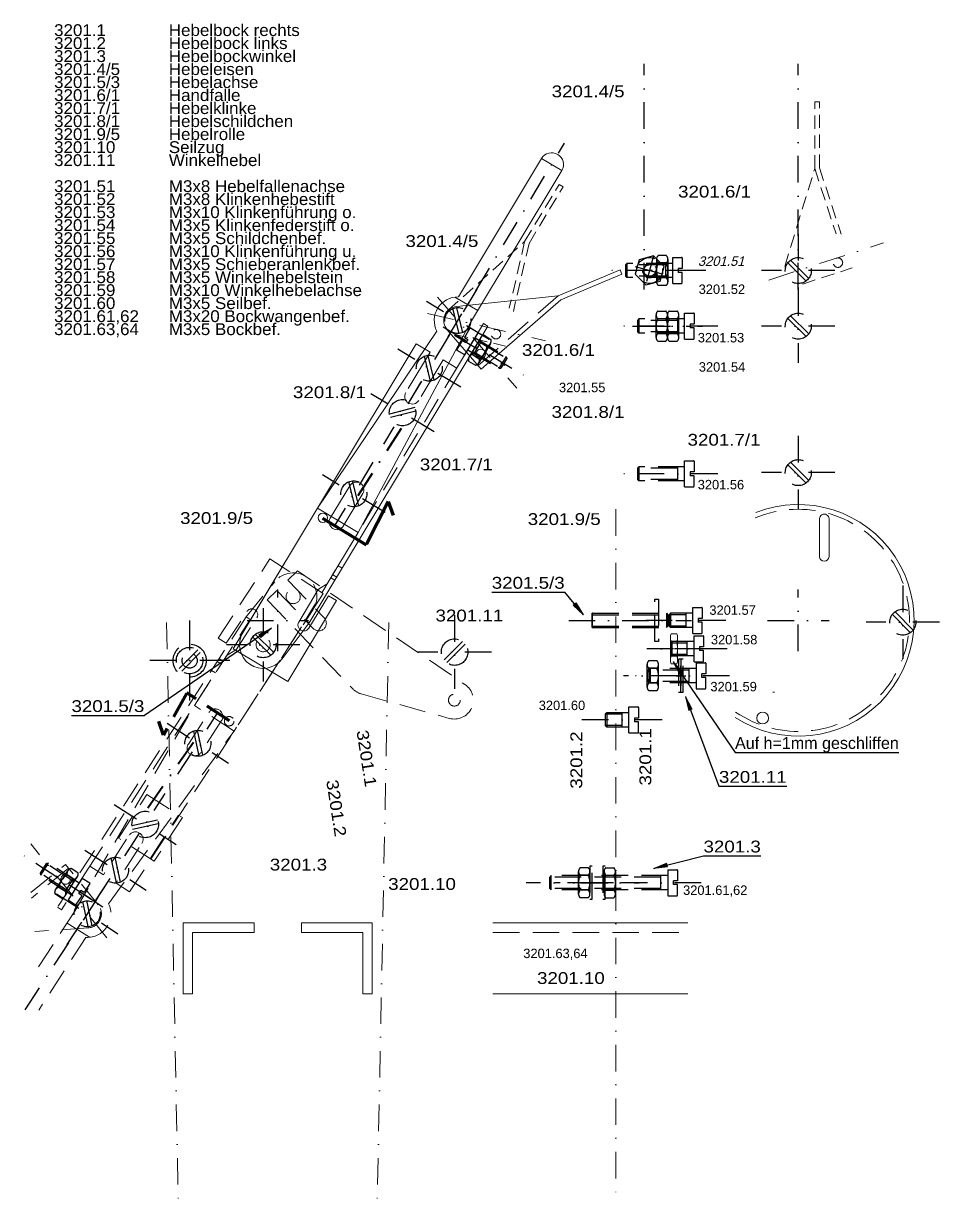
# Model space of a CAD drawing. Extents: x 1 to 449, y 1 to 296.
# Drawn here: x 255.5 to 449.2, y 33.8 to 283.4 of the extents above; entities that cross this region are included whole.
import ezdxf

# ---------------------------------------------------------------- set-up
doc = ezdxf.new("R2010")
doc.units = 0
doc.header["$LTSCALE"] = 11.230064
for name, pattern in [('DASHDOT', [1, 0.5, -0.25, 0, -0.25]), ('DASHED', [0.75, 0.5, -0.25]), ('HIDDEN', [0.375, 0.25, -0.125])]:
    doc.linetypes.add(name, pattern=pattern)
for name, color, linetype, lineweight in [('2101__ HEBELBANK', 9, 'CONTINUOUS', 18), ('3201_10 HEBELSCHILDCHEN UMGELEGT', 16, 'DASHED', 18), ('3201_10 SEILZUG', 94, 'DASHDOT', 18), ('3201_14 WINKELHEBEL UMGELEGT', 190, 'DASHED', 18), ('3201_4 HEBELEISEN', 5, 'CONTINUOUS', 18), ('3201_4 HEBELEISEN UMGELEGT', 5, 'DASHED', 18), ('3201_6 HANDFALLE', 30, 'CONTINUOUS', 18), ('3201_6 HANDFALLE ANGEZOGEN', 30, 'HIDDEN', 18), ('3201_6 HANDFALLE UMGELEGT', 30, 'DASHED', 18), ('3201_7 HEBELKLINKE', 171, 'CONTINUOUS', 18), ('3201_8 HEBELKLINKE UMGELEGT', 171, 'DASHED', 18), ('3201_9 HEBELROLLE', 134, 'CONTINUOUS', 18), ('3201__ EINZELHEBEL DE', 6, 'DASHDOT', 0), ('3201__ HEBEL DE', 7, 'CONTINUOUS', 0), ('BESCHRIFTUNG', 7, 'CONTINUOUS', 25), ('MITTELLINIEN', 5, 'DASHDOT', 25), ('STANDARD', 7, 'CONTINUOUS', 0), ('UNSICHTBARE', 92, 'DASHED', 25)]:
    doc.layers.add(name, color=color, linetype=linetype, lineweight=lineweight)
doc.styles.add('Arial', font='arial.ttf')

# ---------------------------------------------------------------- blocks, each defined once
blk = doc.blocks.new('_A322693744', base_point=(388.7, 104.67))
at = {"layer": '3201__ EINZELHEBEL DE', "linetype": 'CONTINUOUS'}
blk.add_hatch(color=172, dxfattribs=at).paths.add_polyline_path([(391.49, 105.77), (388.7, 104.67), (391.68, 105.01)])
at = {"layer": '3201__ EINZELHEBEL DE', "color": 7, "linetype": 'CONTINUOUS', "lineweight": 25}
for p, q in [((388.7, 104.67), (399.3, 107.33)), ((399.3, 107.33), (411.42, 107.33))]:
    blk.add_line(p, q, dxfattribs=at)
at = {"layer": '3201__ EINZELHEBEL DE', "color": 172, "linetype": 'CONTINUOUS', "lineweight": 0}
for p, q in [((391.49, 105.77), (388.7, 104.67)), ((388.7, 104.67), (391.68, 105.01)), ((391.68, 105.01), (391.49, 105.77))]:
    blk.add_line(p, q, dxfattribs=at)
blk = doc.blocks.new('_A322691952', base_point=(354.51, 158.33))
at = {"layer": '3201__ EINZELHEBEL DE', "linetype": 'CONTINUOUS'}
blk.add_hatch(color=172, dxfattribs=at).paths.add_polyline_path([(371.74, 160.36), (373.94, 158.33), (372.34, 160.86)])
at = {"layer": '3201__ EINZELHEBEL DE', "color": 7, "linetype": 'CONTINUOUS', "lineweight": 25}
for p in [(354.51, 163.12), (373.94, 158.33)]:
    blk.add_line(p, (369.94, 163.12), dxfattribs=at)
at = {"layer": '3201__ EINZELHEBEL DE', "color": 172, "linetype": 'CONTINUOUS', "lineweight": 0}
for p, q in [((372.34, 160.86), (371.74, 160.36)), ((371.74, 160.36), (373.94, 158.33)), ((373.94, 158.33), (372.34, 160.86))]:
    blk.add_line(p, q, dxfattribs=at)
blk = doc.blocks.new('_A322692736', base_point=(265.6, 137.04))
at = {"layer": '3201__ EINZELHEBEL DE', "linetype": 'CONTINUOUS'}
blk.add_hatch(color=172, dxfattribs=at).paths.add_polyline_path([(305.66, 153.51), (307.89, 155.52), (305.22, 154.15)])
at = {"layer": '3201__ EINZELHEBEL DE', "color": 7, "linetype": 'CONTINUOUS', "lineweight": 25}
for p in [(307.89, 155.52), (265.6, 137.04)]:
    blk.add_line(p, (281.03, 137.04), dxfattribs=at)
at = {"layer": '3201__ EINZELHEBEL DE', "color": 172, "linetype": 'CONTINUOUS', "lineweight": 0}
for p, q in [((307.89, 155.52), (305.22, 154.15)), ((305.66, 153.51), (307.89, 155.52)), ((305.22, 154.15), (305.66, 153.51))]:
    blk.add_line(p, q, dxfattribs=at)
blk = doc.blocks.new('_A322692624', base_point=(395.52, 122.06))
at = {"layer": '3201__ EINZELHEBEL DE', "linetype": 'CONTINUOUS'}
blk.add_hatch(color=172, dxfattribs=at).paths.add_polyline_path([(396.92, 138.36), (395.52, 141.01), (396.19, 138.09)])
at = {"layer": '3201__ EINZELHEBEL DE', "color": 7, "linetype": 'CONTINUOUS', "lineweight": 25}
for p, q in [((395.52, 141.01), (402.57, 122.06)), ((402.57, 122.06), (416.9, 122.06))]:
    blk.add_line(p, q, dxfattribs=at)
at = {"layer": '3201__ EINZELHEBEL DE', "color": 172, "linetype": 'CONTINUOUS', "lineweight": 0}
for p, q in [((396.92, 138.36), (395.52, 141.01)), ((395.52, 141.01), (396.19, 138.09)), ((396.19, 138.09), (396.92, 138.36))]:
    blk.add_line(p, q, dxfattribs=at)
blk = doc.blocks.new('_A322692288', base_point=(392.9, 129.23))
at = {"layer": '3201__ EINZELHEBEL DE', "linetype": 'CONTINUOUS'}
blk.add_hatch(color=172, dxfattribs=at).paths.add_polyline_path([(394.9, 146.17), (392.9, 148.41), (394.26, 145.73)])
at = {"layer": '3201__ EINZELHEBEL DE', "color": 7, "linetype": 'CONTINUOUS', "lineweight": 25}
for p, q in [((392.9, 148.41), (405.97, 129.23)), ((405.97, 129.23), (440.63, 129.23))]:
    blk.add_line(p, q, dxfattribs=at)
at = {"layer": '3201__ EINZELHEBEL DE', "color": 172, "linetype": 'CONTINUOUS', "lineweight": 0}
for p, q in [((394.9, 146.17), (392.9, 148.41)), ((392.9, 148.41), (394.26, 145.73)), ((394.26, 145.73), (394.9, 146.17))]:
    blk.add_line(p, q, dxfattribs=at)

msp = doc.modelspace()

# ---------------------------------------------------------------- linework, layer by layer
at = {"layer": '2101__ HEBELBANK'}
for p, q in [((289.24, 93.15), (304.24, 93.15)), ((289.24, 93.15), (289.24, 78.15)), ((304.24, 93.15), (304.24, 91.15)), ((314.24, 93.15), (314.24, 91.15)), ((314.24, 93.15), (329.24, 93.15)), ((329.24, 93.15), (329.24, 78.15)), ((354.75, 93.15), (395.99, 93.15)), ((291.24, 91.15), (304.24, 91.15)), ((291.24, 91.15), (291.24, 78.15)), ((314.24, 91.15), (327.24, 91.15)), ((327.24, 91.15), (327.24, 78.15)), ((289.24, 78.15), (291.24, 78.15)), ((327.24, 78.15), (329.24, 78.15)), ((354.75, 78.15), (395.99, 78.15))]:
    msp.add_line(p, q, dxfattribs=at)
at = {"layer": '2101__ HEBELBANK', "linetype": 'DASHED'}
msp.add_line((354.75, 91.15), (395.99, 91.15), dxfattribs=at)
at = {"layer": '3201_10 HEBELSCHILDCHEN UMGELEGT'}
for p, q in [((275.54, 111.09), (281.54, 120.32)), ((281.54, 120.32), (289.08, 115.42)), ((289.08, 115.42), (283.09, 106.19)), ((283.09, 106.19), (275.54, 111.09))]:
    msp.add_line(p, q, dxfattribs=at)
at = {"layer": '3201_10 HEBELSCHILDCHEN UMGELEGT', "linetype": 'DASHED'}
msp.add_line((282.25, 106.73), (288.25, 115.96), dxfattribs=at)
at = {"layer": '3201_10 SEILZUG'}
for p, q in [((380.78, 180.65), (380.78, 33.83)), ((285.74, 156.67), (288.18, 34.87)), ((332.73, 156.67), (330.27, 33.81))]:
    msp.add_line(p, q, dxfattribs=at)
at = {"layer": '3201_14 WINKELHEBEL UMGELEGT'}
for p, q in [((311.39, 165.65), (313.44, 167.62)), ((313.44, 167.62), (348.85, 143.58)), ((311.39, 165.65), (319.07, 157.65)), ((307.03, 161.47), (309.08, 163.44)), ((309.08, 163.44), (316.76, 155.44)), ((307.03, 161.47), (325.1, 142.66)), ((326.92, 141.58), (345.53, 136.41))]:
    msp.add_line(p, q, dxfattribs=at)
msp.add_circle((346.6, 140.27), 1.25, dxfattribs=at)
for centre, radius, start, end in [((317.92, 156.54), 1.6, 223.8478, 403.8478), ((327.99, 145.43), 4, 223.8478, 254.4942), ((346.6, 140.27), 4, 254.4942, 415.8241)]:
    msp.add_arc(centre, radius, start, end, dxfattribs=at)
at = {"layer": '3201_4 HEBELEISEN'}
for p, q in [((347.44, 225.58), (365.04, 254.86)), ((365.04, 254.86), (369.32, 252.29)), ((350.01, 220.15), (369.32, 252.29)), ((351.55, 222.72), (346.67, 225.53)), ((350.01, 220.15), (326.23, 175.72)), ((342.9, 218.31), (317.66, 180.87)), ((299.8, 151.15), (317.66, 180.87)), ((317.66, 180.87), (326.23, 175.72)), ((326.23, 175.72), (319.71, 164.86)), ((319.71, 164.86), (318.06, 163.86)), ((317.82, 163.66), (313.7, 156.8)), ((319.96, 162.37), (315.84, 155.51)), ((319.96, 162.37), (321.68, 161.34)), ((321.68, 161.34), (311.37, 144.2)), ((299.8, 151.15), (311.37, 144.2))]:
    msp.add_line(p, q, dxfattribs=at)
for centre, radius, start, end in [((367.18, 253.58), 2.5, 329.0006, 509.0006), ((347.35, 220.58), 5, 89.0006, 206.992), ((318.59, 163), 1.01, 121.2417, 139.4356), ((314.77, 156.16), 1.25, 149.0006, 329.0006)]:
    msp.add_arc(centre, radius, start, end, dxfattribs=at)
at = {"layer": '3201_4 HEBELEISEN UMGELEGT'}
for p, q in [((296.66, 153.39), (307.56, 170.16)), ((318.88, 162.81), (307.56, 170.16)), ((318.88, 162.81), (299.99, 133.73)), ((298.34, 152.3), (302.7, 159.01)), ((300.44, 150.94), (304.8, 157.65)), ((298.34, 152.3), (296.66, 153.39)), ((291.61, 139.17), (298.51, 149.8)), ((298.51, 149.8), (300.19, 150.74)), ((266.3, 95.61), (291.61, 139.17)), ((299.99, 133.73), (291.61, 139.17)), ((273.47, 97.2), (299.99, 133.73)), ((266.3, 95.61), (257.79, 82.5)), ((264.66, 93.09), (269.45, 90.11)), ((268.67, 90.09), (258.68, 74.7))]:
    msp.add_line(p, q, dxfattribs=at)
for centre, radius, start, end in [((303.75, 158.33), 1.25, 327.0006, 507.0006), ((299.69, 151.62), 1.01, 299.2417, 317.4356), ((268.94, 95.08), 5, 267.0006, 384.992)]:
    msp.add_arc(centre, radius, start, end, dxfattribs=at)
at = {"layer": '3201_6 HANDFALLE'}
for p, q in [((368.59, 225.79), (381.65, 231.33)), ((369.12, 224.93), (382.05, 230.41)), ((381.65, 231.33), (382.05, 230.41)), ((347.04, 223.56), (368.59, 225.79)), ((369.12, 224.93), (352.3, 210.31)), ((345.09, 218.61), (352.3, 210.31))]:
    msp.add_line(p, q, dxfattribs=at)
at = {"layer": '3201_6 HANDFALLE', "linetype": 'DASHDOT'}
msp.add_line((343.04, 225.54), (359.81, 206.25), dxfattribs=at)
at = {"layer": '3201_6 HANDFALLE', "linetype": 'DASHED'}
msp.add_line((351.65, 211.06), (368.59, 225.79), dxfattribs=at)
at = {"layer": '3201_6 HANDFALLE'}
msp.add_circle((352.17, 213.5), 1, dxfattribs=at)
msp.add_arc((347.35, 220.58), 3, 95.9035, 220.9977, dxfattribs=at)
at = {"layer": '3201_6 HANDFALLE ANGEZOGEN'}
for p, q in [((422.85, 252.73), (422.85, 266.84)), ((422.85, 266.84), (423.85, 266.84)), ((423.85, 252.89), (423.85, 266.84)), ((416.48, 232.03), (422.85, 252.73)), ((422.85, 252.73), (427.33, 238.95)), ((423.85, 252.89), (428.42, 238.84)), ((361.47, 237.28), (368.74, 249.37)), ((362.41, 236.9), (369.59, 248.86)), ((368.74, 249.37), (369.59, 248.86)), ((345.35, 222.81), (361.47, 237.28)), ((361.47, 237.28), (358.21, 223.16)), ((362.41, 236.9), (359.08, 222.5)), ((420.28, 228.29), (430.74, 231.69)), ((346.68, 217.65), (357.39, 215.18))]:
    msp.add_line(p, q, dxfattribs=at)
at = {"layer": '3201_6 HANDFALLE ANGEZOGEN', "linetype": 'DASHDOT'}
for p, q in [((413.09, 229.11), (437.41, 237.01)), ((340.94, 222.06), (365.85, 216.3))]:
    msp.add_line(p, q, dxfattribs=at)
at = {"layer": '3201_6 HANDFALLE ANGEZOGEN'}
for centre in [(427.74, 232.82), (355.41, 217.69)]:
    msp.add_circle(centre, 1, dxfattribs=at)
at = {"layer": '3201_6 HANDFALLE UMGELEGT', "linetype": 'DASHDOT'}
msp.add_line((273.08, 89.97), (256.99, 109.84), dxfattribs=at)
at = {"layer": '3201_6 HANDFALLE UMGELEGT'}
for p, q in [((257.02, 99.59), (264.35, 105.52)), ((271.27, 96.97), (264.35, 105.52)), ((269.14, 92.09), (257.87, 91.32))]:
    msp.add_line(p, q, dxfattribs=at)
at = {"layer": '3201_6 HANDFALLE UMGELEGT', "linetype": 'DASHED'}
msp.add_line((264.98, 104.74), (257.15, 98.4), dxfattribs=at)
at = {"layer": '3201_6 HANDFALLE UMGELEGT'}
msp.add_circle((264.36, 102.32), 1, dxfattribs=at)
msp.add_arc((268.94, 95.08), 3, 273.9035, 398.9977, dxfattribs=at)
at = {"layer": '3201_7 HEBELKLINKE'}
for p, q in [((347.51, 211.14), (352.79, 219.93)), ((352.79, 219.93), (353.65, 219.41)), ((315.92, 156.63), (353.65, 219.41)), ((338.55, 215.65), (301.86, 154.58)), ((341.48, 213.9), (338.55, 215.65)), ((336.84, 206.19), (341.48, 213.9)), ((339.58, 204.54), (344.22, 212.25)), ((344.22, 212.25), (347.12, 210.5)), ((320.36, 178.76), (324.48, 185.61)), ((327.22, 183.97), (323.1, 177.11)), ((320.86, 166.79), (321.72, 166.27)), ((315.92, 156.63), (310.14, 148.98))]:
    msp.add_line(p, q, dxfattribs=at)
at = {"layer": '3201_7 HEBELKLINKE', "linetype": 'DASHED'}
for p, q in [((347.51, 211.14), (315.07, 157.14)), ((322.02, 168.71), (322.88, 168.2)), ((320.47, 166.14), (321.33, 165.63)), ((315.07, 157.14), (315.92, 156.63))]:
    msp.add_line(p, q, dxfattribs=at)
at = {"layer": '3201_7 HEBELKLINKE', "linetype": 'DASHDOT', "lineweight": 40}
msp.add_line((335.34, 197.75), (325.71, 182.83), dxfattribs=at)
at = {"layer": '3201_7 HEBELKLINKE', "color": 175, "lineweight": 100}
for p, q in [((328.01, 173.29), (332.57, 182.29)), ((332.57, 182.29), (333.62, 179.43)), ((318.71, 178.74), (327.91, 173.12))]:
    msp.add_line(p, q, dxfattribs=at)
at = {"layer": '3201_7 HEBELKLINKE'}
msp.add_circle((318.77, 178.84), 1, dxfattribs=at)
for centre, radius, start, end in [((337.7, 204.51), 1.6, 148.9712, 328.9712), ((333.27, 195.2), 5, 182.805, 182.8092), ((325.85, 184.79), 1.6, 329.03, 509.03), ((321.73, 177.93), 1.6, 149.03, 329.03), ((306.15, 152), 5.01, 149.0006, 322.915)]:
    msp.add_arc(centre, radius, start, end, dxfattribs=at)
at = {"layer": '3201_8 HEBELKLINKE UMGELEGT'}
for p, q in [((302.58, 157.89), (308.62, 165.33)), ((302.58, 157.89), (262.68, 96.46)), ((277.9, 99.7), (316.71, 159.45)), ((297.29, 147.92), (296.45, 148.46)), ((290.33, 130.97), (294.69, 137.68)), ((297.37, 135.93), (293.01, 129.23)), ((277.26, 110.84), (272.36, 103.3)), ((279.95, 109.1), (275.04, 101.55)), ((272.36, 103.3), (269.51, 105.14)), ((269.1, 104.51), (263.52, 95.92)), ((275.04, 101.55), (277.9, 99.7)), ((263.52, 95.92), (262.68, 96.46))]:
    msp.add_line(p, q, dxfattribs=at)
at = {"layer": '3201_8 HEBELKLINKE UMGELEGT', "linetype": 'DASHED'}
for p, q in [((269.1, 104.51), (303.42, 157.35)), ((303.42, 157.35), (302.58, 157.89)), ((297.7, 148.54), (296.86, 149.09)), ((296.06, 146.03), (295.23, 146.57))]:
    msp.add_line(p, q, dxfattribs=at)
at = {"layer": '3201_8 HEBELKLINKE UMGELEGT', "color": 175, "lineweight": 100}
for p, q in [((289.92, 141.67), (285.04, 132.83)), ((299.02, 135.89), (290.02, 141.83)), ((285.04, 132.83), (284.1, 135.72))]:
    msp.add_line(p, q, dxfattribs=at)
at = {"layer": '3201_8 HEBELKLINKE UMGELEGT', "linetype": 'DASHDOT', "lineweight": 40}
msp.add_line((281.73, 117.48), (291.88, 132.05), dxfattribs=at)
at = {"layer": '3201_8 HEBELKLINKE UMGELEGT'}
for centre, radius in [((312.51, 162.18), 1.5), ((306.15, 152), 1.5), ((298.96, 135.8), 1)]:
    msp.add_circle(centre, radius, dxfattribs=at)
for centre, radius, start, end in [((312.51, 162.18), 5.01, 327.0006, 500.915), ((296.03, 136.81), 1.6, 327.03, 507.03), ((291.67, 130.1), 1.6, 147.03, 327.03), ((283.89, 119.95), 5, 0.805, 0.8092), ((279.15, 110.81), 1.6, 326.9712, 506.9712)]:
    msp.add_arc(centre, radius, start, end, dxfattribs=at)
at = {"layer": '3201_9 HEBELROLLE'}
for p, q in [((423.84, 178.64), (423.85, 170.64)), ((425.85, 178.64), (425.85, 170.64))]:
    msp.add_line(p, q, dxfattribs=at)
msp.add_circle((411.82, 136.48), 1.25, dxfattribs=at)
for centre, radius, start, end in [((419.35, 157.15), 24.5, 236.9384, 471.4836), ((424.85, 178.64), 1, 359.9765, 540.0247), ((424.85, 170.64), 1, 180.0247, 359.9765)]:
    msp.add_arc(centre, radius, start, end, dxfattribs=at)
at = {"layer": '3201_9 HEBELROLLE', "linetype": 'DASHED'}
msp.add_arc((419.35, 157.15), 23.5, 235.6742, 472.7478, dxfattribs=at)
at = {"layer": '3201__ HEBEL DE'}
msp.add_line((414.32, 141.96), (413.95, 141.98), dxfattribs=at)
at = {"layer": 'MITTELLINIEN'}
for p, q in [((386.78, 227.15), (386.78, 274.88)), ((419.35, 227.15), (419.35, 274.88)), ((345.29, 217.15), (369.88, 258.07)), ((419.35, 238.9), (419.35, 223.4)), ((388.72, 234.24), (387.08, 228.1)), ((399.78, 231.17), (377.78, 231.17)), ((396.78, 231.17), (384.38, 231.17)), ((384.83, 231.99), (390.97, 230.35)), ((427.1, 231.14), (411.6, 231.14)), ((351.34, 227.22), (343.36, 213.93)), ((419.35, 227.15), (419.35, 211.65)), ((353.99, 216.58), (340.71, 224.57)), ((345.29, 217.15), (337.31, 203.86)), ((344.22, 219.25), (361.36, 208.95)), ((346.66, 217.49), (357.29, 211.11)), ((402.31, 219.4), (380.31, 219.4)), ((384.28, 219.4), (396.68, 219.4)), ((386.68, 219.4), (399.08, 219.4)), ((427.1, 219.4), (411.6, 219.4)), ((347.94, 206.51), (334.66, 214.5)), ((339.65, 207.77), (331.62, 194.39)), ((342.32, 197.06), (328.95, 205.1)), ((419.35, 196.15), (419.35, 180.65)), ((329.33, 190.58), (321.34, 177.29)), ((331.98, 179.94), (318.69, 187.92)), ((402.31, 188.15), (380.31, 188.15)), ((427.1, 188.4), (411.6, 188.4)), ((309.24, 150.65), (309.24, 163.65)), ((419.35, 150.65), (419.35, 163.65)), ((441.45, 164.51), (441.45, 149.01)), ((306.15, 159.75), (306.15, 144.25)), ((346.65, 158.23), (346.65, 142.63)), ((290.6, 157.14), (290.6, 140.14)), ((290.6, 156.44), (290.6, 140.84)), ((302.74, 157.15), (315.74, 157.15)), ((370.78, 157.15), (396.78, 157.15)), ((404.03, 157.15), (387.03, 157.15)), ((390.58, 157.15), (388.18, 157.15)), ((412.85, 157.15), (425.85, 157.15)), ((449.2, 156.76), (433.7, 156.76)), ((313.9, 152), (298.4, 152)), ((354.45, 150.43), (338.85, 150.43)), ((404.31, 151.15), (387.31, 151.15)), ((398.81, 151.15), (387.31, 151.15)), ((299.1, 148.64), (282.1, 148.64)), ((298.4, 148.64), (282.8, 148.64)), ((394.78, 145.43), (382.38, 145.43)), ((404.78, 145.43), (382.78, 145.43)), ((393.53, 145.43), (395.03, 145.43)), ((394.03, 145.43), (395.53, 145.43)), ((288.13, 124.64), (296.58, 137.64)), ((285.85, 135.37), (298.85, 126.92)), ((390.53, 136.08), (373.53, 136.08)), ((276.96, 107.43), (285.45, 120.52)), ((274.66, 118.22), (287.75, 109.73)), ((270.71, 97.81), (279.15, 110.81)), ((272.25, 96.51), (255.48, 107.4)), ((268.43, 108.53), (281.43, 100.09)), ((269.74, 98.14), (259.34, 104.89)), ((264.72, 88.58), (273.16, 101.58)), ((398.78, 101.65), (361.78, 101.65)), ((380.28, 101.65), (367.88, 101.65)), ((373.28, 101.65), (385.68, 101.65)), ((376.28, 101.65), (374.78, 101.65)), ((377.53, 101.65), (379.03, 101.65)), ((271.12, 98.44), (255.51, 74.41)), ((262.44, 99.3), (275.44, 90.86))]:
    msp.add_line(p, q, dxfattribs=at)
at = {"layer": 'STANDARD'}
for p, q in [((392.31, 153.53), (392.31, 148.76)), ((393.66, 154.32), (392.46, 154.32)), ((393.66, 152.73), (392.46, 152.73)), ((393.81, 153.53), (393.81, 148.76)), ((393.66, 149.56), (392.46, 149.56)), ((393.66, 147.97), (392.46, 147.97))]:
    msp.add_line(p, q, dxfattribs=at)
for centre, radius, start, end in [((394.48, 153.53), 2.18, 158.6055, 201.3945), ((400.79, 151.15), 8.48, 169.2087, 190.7913), ((391.63, 153.53), 2.18, 338.6055, 381.3945), ((385.32, 151.15), 8.48, 349.2087, 370.7913), ((394.48, 148.76), 2.18, 158.6055, 201.3945), ((391.63, 148.76), 2.18, 338.6055, 381.3945)]:
    msp.add_arc(centre, radius, start, end, dxfattribs=at)
at = {"layer": 'UNSICHTBARE'}
for p, q in [((383.08, 232.67), (382.78, 232.36)), ((391.28, 232.36), (382.78, 232.36)), ((382.78, 232.36), (382.78, 229.97)), ((392.78, 232.67), (383.08, 232.67)), ((383.08, 232.67), (383.08, 229.67)), ((385.66, 233.41), (384.83, 230.35)), ((388.72, 234.24), (385.66, 233.41)), ((390.97, 231.99), (388.72, 234.24)), ((389.38, 233.55), (389.38, 228.79)), ((391.43, 234.34), (389.73, 234.34)), ((391.43, 232.76), (389.73, 232.76)), ((391.28, 232.67), (391.28, 229.67)), ((391.78, 233.55), (391.78, 228.79)), ((392.78, 233.92), (394.68, 233.92)), ((392.78, 228.42), (392.78, 233.92)), ((394.78, 233.82), (394.78, 231.57)), ((421.01, 228.92), (417.16, 232.77)), ((421.58, 229.48), (417.73, 233.33)), ((391.28, 229.97), (382.78, 229.97)), ((383.08, 229.67), (382.78, 229.97)), ((392.78, 229.67), (383.08, 229.67)), ((384.83, 230.35), (387.08, 228.1)), ((390.15, 228.92), (390.97, 231.99)), ((394.78, 231.57), (393.93, 231.57)), ((393.93, 231.57), (393.93, 230.77)), ((394.78, 230.77), (393.93, 230.77)), ((394.78, 228.52), (394.78, 230.77)), ((387.08, 228.1), (390.15, 228.92)), ((391.43, 229.58), (389.73, 229.58)), ((391.43, 227.99), (389.73, 227.99)), ((392.78, 228.42), (394.68, 228.42)), ((347.63, 217.81), (346.31, 223.09)), ((348.4, 218), (347.09, 223.28)), ((389.63, 222.57), (391.33, 222.57)), ((392.03, 222.57), (393.73, 222.57)), ((395.31, 222.15), (397.21, 222.15)), ((395.31, 216.65), (395.31, 222.15)), ((385.61, 220.9), (385.31, 220.59)), ((393.81, 220.59), (385.31, 220.59)), ((385.31, 220.59), (385.31, 218.2)), ((395.31, 220.9), (385.61, 220.9)), ((385.61, 220.9), (385.61, 217.9)), ((389.28, 217.01), (389.28, 221.78)), ((389.63, 220.98), (391.33, 220.98)), ((391.68, 217.01), (391.68, 221.78)), ((391.68, 217.01), (391.68, 221.78)), ((392.03, 220.98), (393.73, 220.98)), ((393.81, 220.9), (393.81, 217.9)), ((394.08, 217.01), (394.08, 221.78)), ((397.31, 219.8), (396.46, 219.8)), ((396.46, 219.8), (396.46, 219)), ((397.31, 222.05), (397.31, 219.8)), ((421.01, 217.17), (417.16, 221.02)), ((421.58, 217.74), (417.73, 221.58)), ((349.87, 218.95), (348.71, 217.02)), ((348.8, 213.29), (351.63, 218)), ((351.63, 218), (350, 218.98)), ((352.88, 217.46), (354.34, 216.58)), ((393.81, 218.2), (385.31, 218.2)), ((385.61, 217.9), (385.31, 218.2)), ((395.31, 217.9), (385.61, 217.9)), ((389.63, 217.81), (391.33, 217.81)), ((392.03, 217.81), (393.73, 217.81)), ((397.31, 219), (396.46, 219)), ((397.31, 216.75), (397.31, 219)), ((347.14, 214.4), (348.3, 216.33)), ((348.3, 216.33), (349.03, 215.9)), ((348.71, 217.02), (349.44, 216.58)), ((349.44, 216.58), (349.03, 215.9)), ((352.17, 216.96), (349.72, 212.87)), ((352.28, 216.16), (350.73, 213.59)), ((350.99, 216.93), (357.58, 212.97)), ((354.23, 215.72), (351.78, 211.64)), ((352.06, 216.1), (353.52, 215.22)), ((352.12, 215.9), (357.69, 212.55)), ((389.63, 216.22), (391.33, 216.22)), ((392.03, 216.22), (393.73, 216.22)), ((395.31, 216.65), (397.21, 216.65)), ((341.58, 207.74), (340.26, 213.02)), ((342.35, 207.93), (341.04, 213.21)), ((348.8, 213.29), (347.17, 214.27)), ((349.44, 214.36), (356.04, 210.4)), ((350.43, 213.37), (351.88, 212.5)), ((350.89, 213.85), (356.46, 210.5)), ((357.58, 212.97), (356.04, 210.4)), ((357.69, 212.55), (356.46, 210.5)), ((357.58, 212.97), (357.69, 212.55)), ((349.61, 212.01), (351.07, 211.14)), ((356.04, 210.4), (356.46, 210.5)), ((338.26, 202.15), (332.88, 200.8)), ((338.45, 201.37), (333.07, 200.03)), ((395.31, 190.9), (397.21, 190.9)), ((395.31, 185.4), (395.31, 190.9)), ((397.31, 190.8), (397.31, 188.55)), ((421.01, 186.17), (417.16, 190.02)), ((421.58, 186.74), (417.73, 190.58)), ((385.61, 189.65), (385.31, 189.34)), ((393.81, 189.34), (385.31, 189.34)), ((385.31, 189.34), (385.31, 186.95)), ((395.31, 189.65), (385.61, 189.65)), ((385.61, 189.65), (385.61, 186.65)), ((393.81, 189.65), (393.81, 186.65)), ((397.31, 188.55), (396.46, 188.55)), ((396.46, 188.55), (396.46, 187.75)), ((397.31, 187.75), (396.46, 187.75)), ((397.31, 185.5), (397.31, 187.75)), ((325.61, 181.17), (324.3, 186.45)), ((326.39, 181.36), (325.07, 186.64)), ((393.81, 186.95), (385.31, 186.95)), ((385.61, 186.65), (385.31, 186.95)), ((395.31, 186.65), (385.61, 186.65)), ((395.31, 185.4), (397.21, 185.4)), ((388.98, 161.65), (389.78, 161.65)), ((388.98, 152.65), (388.98, 161.65)), ((389.78, 161.65), (389.78, 152.65)), ((397.03, 159.9), (398.93, 159.9)), ((397.03, 154.4), (397.03, 159.9)), ((399.03, 159.8), (399.03, 157.55)), ((375.78, 158.65), (375.88, 158.65)), ((375.78, 155.65), (375.78, 158.65)), ((375.78, 158.65), (391.47, 158.65)), ((375.78, 158.65), (375.78, 155.65)), ((375.78, 158.55), (375.78, 157.55)), ((375.78, 158.34), (391.78, 158.34)), ((375.78, 157.55), (375.78, 156.75)), ((391.47, 158.65), (391.47, 155.65)), ((391.47, 158.65), (391.78, 158.34)), ((391.78, 158.34), (391.78, 155.95)), ((392.33, 158.65), (392.03, 158.34)), ((395.53, 158.34), (392.03, 158.34)), ((392.03, 158.34), (392.03, 155.95)), ((397.03, 158.65), (392.33, 158.65)), ((392.33, 158.65), (392.33, 155.65)), ((395.53, 158.65), (395.53, 155.65)), ((399.03, 157.55), (398.18, 157.55)), ((398.18, 157.55), (398.18, 156.75)), ((443.11, 154.53), (439.27, 158.38)), ((443.68, 155.1), (439.83, 158.95)), ((375.78, 155.75), (375.78, 156.75)), ((375.78, 155.95), (391.78, 155.95)), ((375.78, 155.65), (375.88, 155.65)), ((375.78, 155.65), (391.47, 155.65)), ((391.47, 155.65), (391.78, 155.95)), ((395.53, 155.95), (392.03, 155.95)), ((392.33, 155.65), (392.03, 155.95)), ((397.03, 155.65), (392.33, 155.65)), ((399.03, 156.75), (398.18, 156.75)), ((399.03, 154.5), (399.03, 156.75)), ((307.81, 149.77), (303.96, 153.62)), ((308.38, 150.34), (304.53, 154.19)), ((348.34, 152.69), (344.42, 148.78)), ((389.78, 152.65), (388.98, 152.65)), ((392.61, 152.65), (392.31, 152.34)), ((395.81, 152.34), (392.31, 152.34)), ((392.31, 152.34), (392.31, 149.95)), ((397.31, 152.65), (392.61, 152.65)), ((392.61, 152.65), (392.61, 149.65)), ((395.81, 152.65), (395.81, 149.65)), ((397.03, 154.4), (398.93, 154.4)), ((397.31, 153.9), (399.21, 153.9)), ((397.31, 148.4), (397.31, 153.9)), ((399.31, 153.8), (399.31, 151.55)), ((292.3, 150.9), (288.38, 146.98)), ((292.86, 150.34), (288.94, 146.42)), ((348.91, 152.13), (344.99, 148.21)), ((395.81, 149.95), (392.31, 149.95)), ((392.61, 149.65), (392.31, 149.95)), ((399.31, 151.55), (398.46, 151.55)), ((398.46, 151.55), (398.46, 150.75)), ((399.31, 150.75), (398.46, 150.75)), ((399.31, 148.5), (399.31, 150.75)), ((387.38, 143.05), (387.38, 147.81)), ((389.43, 148.61), (387.73, 148.61)), ((389.78, 143.05), (389.78, 147.81)), ((397.31, 149.65), (392.61, 149.65)), ((394.53, 148.93), (394.03, 148.93)), ((394.03, 148.93), (394.03, 141.93)), ((395.03, 148.93), (394.53, 148.93)), ((394.53, 148.93), (394.53, 141.93)), ((394.53, 141.93), (394.53, 148.93)), ((395.03, 141.93), (395.03, 148.93)), ((397.31, 148.4), (399.21, 148.4)), ((397.78, 148.18), (399.68, 148.18)), ((397.78, 148.18), (397.78, 142.68)), ((399.78, 148.08), (399.78, 145.83)), ((389.43, 147.02), (387.73, 147.02)), ((388.08, 146.93), (387.78, 146.62)), ((396.28, 146.62), (387.78, 146.62)), ((387.78, 144.24), (387.78, 146.62)), ((397.78, 146.93), (388.08, 146.93)), ((388.08, 143.93), (388.08, 146.93)), ((396.28, 143.93), (396.28, 146.93)), ((399.78, 145.83), (398.93, 145.83)), ((398.93, 145.03), (398.93, 145.83)), ((399.78, 145.03), (398.93, 145.03)), ((399.78, 142.78), (399.78, 145.03)), ((389.43, 143.84), (387.73, 143.84)), ((396.28, 144.24), (387.78, 144.24)), ((388.08, 143.93), (387.78, 144.24)), ((397.78, 143.93), (388.08, 143.93)), ((397.78, 142.68), (399.68, 142.68)), ((389.43, 142.26), (387.73, 142.26)), ((394.03, 141.93), (394.53, 141.93)), ((394.53, 141.93), (395.03, 141.93)), ((378.83, 137.58), (378.53, 137.27)), ((383.53, 137.58), (378.83, 137.58)), ((378.83, 137.58), (378.83, 134.58)), ((382.03, 137.58), (382.03, 134.58)), ((383.53, 138.83), (385.43, 138.83)), ((383.53, 133.33), (383.53, 138.83)), ((385.53, 138.73), (385.53, 136.48)), ((382.03, 137.27), (378.53, 137.27)), ((378.53, 137.27), (378.53, 134.88)), ((382.03, 134.88), (378.53, 134.88)), ((378.83, 134.58), (378.53, 134.88)), ((385.53, 136.48), (384.68, 136.48)), ((384.68, 136.48), (384.68, 135.68)), ((385.53, 135.68), (384.68, 135.68)), ((385.53, 133.43), (385.53, 135.68)), ((291.39, 133.75), (292.52, 128.43)), ((292.17, 133.92), (293.31, 128.6)), ((383.53, 134.58), (378.83, 134.58)), ((383.53, 133.33), (385.43, 133.33)), ((278.38, 113.78), (283.8, 114.94)), ((278.55, 113), (283.97, 114.15)), ((259.02, 103.68), (260.32, 105.68)), ((259.11, 103.25), (260.75, 105.77)), ((260.75, 105.77), (260.32, 105.68)), ((265.77, 102.14), (260.32, 105.68)), ((267.2, 101.58), (260.75, 105.77)), ((273.96, 106.91), (275.09, 101.59)), ((274.75, 107.08), (275.88, 101.76)), ((375.28, 105.15), (375.28, 98.15)), ((375.78, 105.15), (375.28, 105.15)), ((375.78, 98.15), (375.78, 105.15)), ((378.53, 105.15), (378.03, 105.15)), ((378.03, 105.15), (378.03, 98.15)), ((378.53, 98.15), (378.53, 105.15)), ((264.47, 100.14), (259.02, 103.68)), ((259.11, 103.25), (259.02, 103.68)), ((265.56, 99.06), (259.11, 103.25)), ((262.23, 100.17), (264.83, 104.17)), ((264.24, 98.87), (266.84, 102.86)), ((264.31, 99.88), (265.94, 102.39)), ((266.11, 102.39), (264.69, 103.31)), ((267.88, 102.63), (264.88, 98.01)), ((266.98, 103.72), (265.55, 104.64)), ((267.88, 102.63), (269.47, 101.59)), ((367.08, 103.15), (366.78, 102.84)), ((390.28, 102.84), (366.78, 102.84)), ((366.78, 100.45), (366.78, 102.84)), ((391.78, 103.15), (367.08, 103.15)), ((367.08, 100.15), (367.08, 103.15)), ((372.88, 99.26), (372.88, 104.03)), ((374.93, 104.82), (373.23, 104.82)), ((374.93, 103.23), (373.23, 103.23)), ((375.28, 99.26), (375.28, 104.03)), ((378.28, 104.03), (378.28, 99.26)), ((378.63, 104.82), (380.33, 104.82)), ((378.63, 103.23), (380.33, 103.23)), ((380.68, 104.03), (380.68, 99.26)), ((390.28, 100.15), (390.28, 103.15)), ((391.78, 104.4), (393.68, 104.4)), ((391.78, 104.4), (391.78, 98.9)), ((393.78, 104.3), (393.78, 102.05)), ((264.38, 99.72), (262.96, 100.65)), ((267.13, 99.36), (267.56, 100.03)), ((268.28, 99.57), (267.56, 100.03)), ((269.5, 101.45), (268.28, 99.57)), ((390.28, 100.45), (366.78, 100.45)), ((367.08, 100.15), (366.78, 100.45)), ((391.78, 100.15), (367.08, 100.15)), ((374.93, 100.06), (373.23, 100.06)), ((378.63, 100.06), (380.33, 100.06)), ((393.78, 102.05), (392.93, 102.05)), ((392.93, 101.25), (392.93, 102.05)), ((393.78, 101.25), (392.93, 101.25)), ((393.78, 99), (393.78, 101.25)), ((263.52, 98.39), (262.09, 99.32)), ((264.88, 98.01), (266.48, 96.98)), ((266.61, 97.01), (267.84, 98.89)), ((267.84, 98.89), (267.13, 99.36)), ((267.97, 97.69), (269.1, 92.37)), ((268.76, 97.86), (269.89, 92.53)), ((374.93, 98.47), (373.23, 98.47)), ((375.28, 98.15), (375.78, 98.15)), ((378.03, 98.15), (378.53, 98.15)), ((378.63, 98.47), (380.33, 98.47)), ((391.78, 98.9), (393.68, 98.9))]:
    msp.add_line(p, q, dxfattribs=at)
for centre, radius in [((387.9, 231.17), 2.75), ((387.9, 231.17), 1.23), ((419.35, 231.14), 2.75), ((347.35, 220.58), 2.75), ((419.35, 219.4), 2.75), ((341.3, 210.51), 2.75), ((335.64, 201.08), 2.8), ((419.35, 188.4), 2.75), ((325.33, 183.93), 2.75), ((441.45, 156.76), 2.75), ((306.15, 152), 2.75), ((346.65, 150.43), 2.8), ((290.6, 148.64), 3.5), ((290.6, 148.64), 2.8), ((290.6, 148.64), 1.6), ((292.35, 131.14), 2.75), ((281.2, 113.97), 2.8), ((274.93, 104.31), 2.75), ((268.94, 95.08), 2.75)]:
    msp.add_circle(centre, radius, dxfattribs=at)
for centre, radius, start, end in [((387.9, 231.17), 1.5, 180, 450), ((390.45, 233.55), 1.08, 132.427, 227.573), ((393.15, 231.17), 3.78, 155.143, 204.857), ((390.7, 233.55), 1.08, 312.427, 407.573), ((388, 231.17), 3.78, 335.143, 384.857), ((394.68, 233.82), 0.1, 0, 90), ((390.45, 228.79), 1.08, 132.427, 227.573), ((390.7, 228.79), 1.08, 312.427, 407.573), ((394.68, 228.52), 0.1, 270, 360), ((390.35, 221.78), 1.08, 132.427, 227.573), ((390.6, 221.78), 1.08, 312.427, 407.573), ((392.75, 221.78), 1.08, 132.427, 227.573), ((393, 221.78), 1.08, 312.427, 407.573), ((397.21, 222.05), 0.1, 0, 90), ((393.05, 219.4), 3.78, 155.143, 204.857), ((387.9, 219.4), 3.78, 335.143, 384.857), ((395.45, 219.4), 3.78, 155.143, 204.857), ((390.3, 219.4), 3.78, 335.143, 384.857), ((349.95, 218.9), 0.1, 59.0006, 149.0006), ((353.09, 216.4), 1.08, 101.4276, 196.5736), ((390.35, 217.01), 1.08, 132.427, 227.573), ((390.6, 217.01), 1.08, 312.427, 407.573), ((392.75, 217.01), 1.08, 132.427, 227.573), ((393, 217.01), 1.08, 312.427, 407.573), ((354.18, 212.97), 3.78, 124.1436, 173.8576), ((349.76, 215.63), 3.78, 304.1436, 353.8576), ((353.31, 216.28), 1.08, 281.4276, 376.5736), ((397.21, 216.75), 0.1, 270, 360), ((347.22, 214.35), 0.1, 149.0006, 239.0006), ((350.64, 212.32), 1.08, 101.4276, 196.5736), ((350.85, 212.19), 1.08, 281.4276, 376.5736), ((397.21, 190.8), 0.1, 0, 90), ((397.21, 185.5), 0.1, 270, 360), ((398.93, 159.8), 0.1, 0, 90), ((375.88, 158.55), 0.1, 90, 180), ((375.88, 155.75), 0.1, 180, 270), ((398.93, 154.5), 0.1, 270, 360), ((399.21, 153.8), 0.1, 0, 90), ((388.45, 147.81), 1.08, 132.427, 227.573), ((388.7, 147.81), 1.08, 312.427, 407.573), ((399.21, 148.5), 0.1, 270, 360), ((399.68, 148.08), 0.1, 0, 90), ((391.15, 145.43), 3.78, 155.143, 204.857), ((386, 145.43), 3.78, 335.143, 384.857), ((388.45, 143.05), 1.08, 132.427, 227.573), ((388.7, 143.05), 1.08, 312.427, 407.573), ((399.68, 142.78), 0.1, 270, 360), ((385.43, 138.73), 0.1, 0, 90), ((385.43, 133.43), 0.1, 270, 360), ((266.7, 100.11), 3.78, 122.1436, 171.8576), ((262.37, 102.92), 3.78, 302.1436, 351.8576), ((265.73, 103.58), 1.08, 99.4276, 194.5736), ((265.94, 103.45), 1.08, 279.4276, 374.5736), ((373.95, 104.03), 1.08, 132.427, 227.573), ((376.65, 101.65), 3.78, 155.143, 204.857), ((374.2, 104.03), 1.08, 312.427, 407.573), ((371.5, 101.65), 3.78, 335.143, 384.857), ((379.35, 104.03), 1.08, 132.427, 227.573), ((382.05, 101.65), 3.78, 155.143, 204.857), ((379.6, 104.03), 1.08, 312.427, 407.573), ((376.9, 101.65), 3.78, 335.143, 384.857), ((393.68, 104.3), 0.1, 0, 90), ((263.13, 99.59), 1.08, 99.4276, 194.5736), ((269.42, 101.51), 0.1, 327.0006, 417.0006), ((373.95, 99.26), 1.08, 132.427, 227.573), ((374.2, 99.26), 1.08, 312.427, 407.573), ((379.35, 99.26), 1.08, 132.427, 227.573), ((379.6, 99.26), 1.08, 312.427, 407.573), ((263.34, 99.45), 1.08, 279.4276, 374.5736), ((393.68, 99), 0.1, 270, 360), ((266.53, 97.06), 0.1, 237.0006, 327.0006)]:
    msp.add_arc(centre, radius, start, end, dxfattribs=at)

# ---------------------------------------------------------------- block references
at = {"layer": '3201__ EINZELHEBEL DE'}
for name, p in [('_A322691952', (354.51, 158.33)), ('_A322692736', (265.6, 137.04)), ('_A322692288', (392.9, 129.23)), ('_A322692624', (395.52, 122.06)), ('_A322693744', (388.7, 104.67))]:
    msp.add_blockref(name, p, dxfattribs=at)

# ---------------------------------------------------------------- texts
at = {"layer": 'BESCHRIFTUNG', "style": 'Arial'}
for s, height, width, p in [('3201.4/5', 2.5, 1.135134, (367.18, 267.8)), ('3201.6/1', 2.5, 1.135134, (393.92, 246.6)), ('3201.4/5', 2.5, 1.135134, (336.25, 236.13)), ('3201.52', 2, 0.972811, (398.28, 226.2)), ('3201.53', 2, 0.972812, (398.09, 215.95)), ('3201.6/1', 2.5, 1.135134, (360.9, 213.1)), ('3201.54', 2, 0.972812, (398.31, 209.76)), ('3201.55', 2, 0.972811, (368.73, 205.42)), ('3201.8/1', 2.5, 1.135134, (312.46, 204.16)), ('3201.8/1', 2.5, 1.135134, (367.16, 199.99)), ('3201.7/1', 2.5, 1.135134, (395.93, 194.1)), ('3201.7/1', 2.5, 1.135134, (339.29, 188.88)), ('3201.56', 2, 0.972812, (398.08, 184.86)), ('3201.9/5', 2.5, 1.135134, (288.58, 177.54)), ('3201.9/5', 2.5, 1.135134, (362.12, 177.32)), ('3201.5/3', 2.5, 1.135134, (354.51, 163.84)), ('3201.57', 2, 0.972811, (400.55, 158.32)), ('3201.11', 2.5, 1.135139, (342.61, 156.92)), ('3201.58', 2, 0.972811, (400.87, 152.07)), ('3201.59', 2, 0.972811, (400.76, 142.13)), ('3201.5/3', 2.5, 1.135134, (265.6, 137.76)), ('3201.60', 2, 0.972811, (364.45, 138.17)), ('Auf h=1mm geschliffen', 2.5, 0.972818, (405.97, 129.95)), ('3201.11', 2.5, 1.135139, (402.57, 122.78)), ('3201.3', 2.5, 1.135138, (399.3, 108.05)), ('3201.3', 2.5, 1.135138, (307.56, 104.23)), ('3201.10', 2.5, 1.135139, (332.6, 100.13)), ('3201.61,62', 2, 0.972804, (394.98, 99.07)), ('3201.63,64', 2, 0.972804, (361.18, 85.7)), ('3201.10', 2.5, 1.135139, (364.09, 80.23))]:
    msp.add_text(s, height=height, dxfattribs=dict(at, width=width)).set_placement(p)
at = {"layer": 'BESCHRIFTUNG', "style": 'Arial', "oblique": 15, "width": 0.972812}
msp.add_text('3201.51', height=2, dxfattribs=at).set_placement((398.12, 232.14))
at = {"layer": 'BESCHRIFTUNG', "style": 'Arial'}
for s, rotation, width, p in [('3201.1', 278.7872, 1.134874, (325.89, 133.73)), ('3201.2', 90, 1.135138, (373.64, 121.54)), ('3201.1', 90, 1.135138, (388.25, 122.21)), ('3201.2', 278.7872, 1.134873, (319.49, 123.23))]:
    msp.add_text(s, height=2.5, rotation=rotation, dxfattribs=dict(at, width=width)).set_placement(p)
at = {"layer": 'BESCHRIFTUNG', "char_height": 2.5, "attachment_point": 1, "line_spacing_factor": 0.66, "style": 'Arial'}
for s, insert in [('\\W1.026832;3201.1\\P3201.2\\P3201.3\\P3201.4/5\\P3201.5/3\\P3201.6/1\\P3201.7/1\\P3201.8/1\\P3201.9/5\\P3201.10\\P3201.11\\P\\P3201.51\\P3201.52\\P3201.53\\P3201.54\\P3201.55\\P3201.56\\P3201.57\\P3201.58\\P3201.59\\P3201.60\\P3201.61,62\\P3201.63,64', (261.93, 283.26)), ('\\W1.026844;Hebelbock rechts\\PHebelbock links\\PHebelbockwinkel\\PHebeleisen\\PHebelachse\\PHandfalle\\PHebelklinke\\PHebelschildchen\\PHebelrolle\\PSeilzug\\PWinkelhebel\\P\\PM3x8 Hebelfallenachse\\PM3x8 Klinkenhebestift\\PM3x10 Klinkenführung o.\\PM3x5 Klinkenfederstift o.\\PM3x5 Schildchenbef.\\PM3x10 Klinkenführung u.\\PM3x5 Schieberanlenkbef.\\PM3x5 Winkelhebelstein\\PM3x10 Winkelhebelachse\\PM3x5 Seilbef.\\PM3x20 Bockwangenbef.\\PM3x5 Bockbef.', (286.2, 283.26))]:
    msp.add_mtext(s, dxfattribs=dict(at, insert=insert))

doc.saveas('drawing.dxf')
